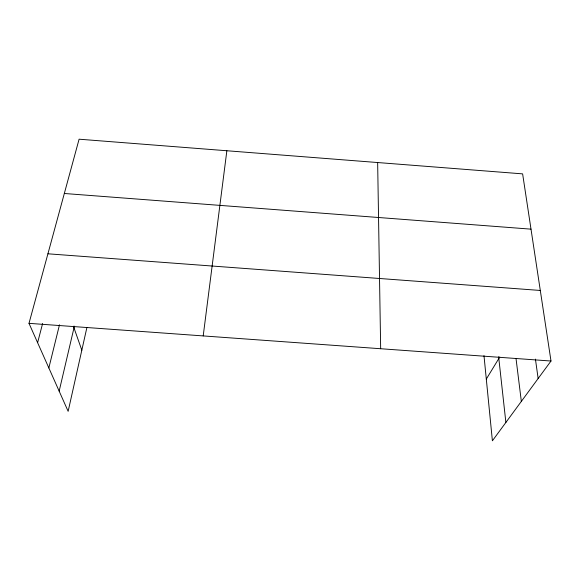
<?xml version="1.0" encoding="UTF-8"?>
<svg xmlns="http://www.w3.org/2000/svg" width="580" height="580" viewBox="0 0 580 580"><rect width="100%" height="100%" fill="white"/><g stroke="black" fill="none" stroke-linecap="round" stroke-linejoin="round"><path stroke-width="0.87" d="M203.203 335.921L226.86 150.749M86.855 327.707L68.143 411.329L29 323.343L79.097 139.2L522.624 173.869L551 361.028L492.398 440.8L483.988 355.649M59.16 391.137L74.385 326.149M48.843 367.945L59.486 324.814M37.613 342.7L42.615 323.502M486.301 379.081L499.75 357.012M29 323.343L551 361.028M47.922 253.801L540.299 290.457M64.329 193.488L531.005 229.151M73.385 326.177L81.823 350.182M535.427 359.092L538.139 378.53M516.004 358.404L521.34 401.403M498.633 356.78L505.876 422.45M377.652 162.538L380.668 348.732"/></g></svg>
